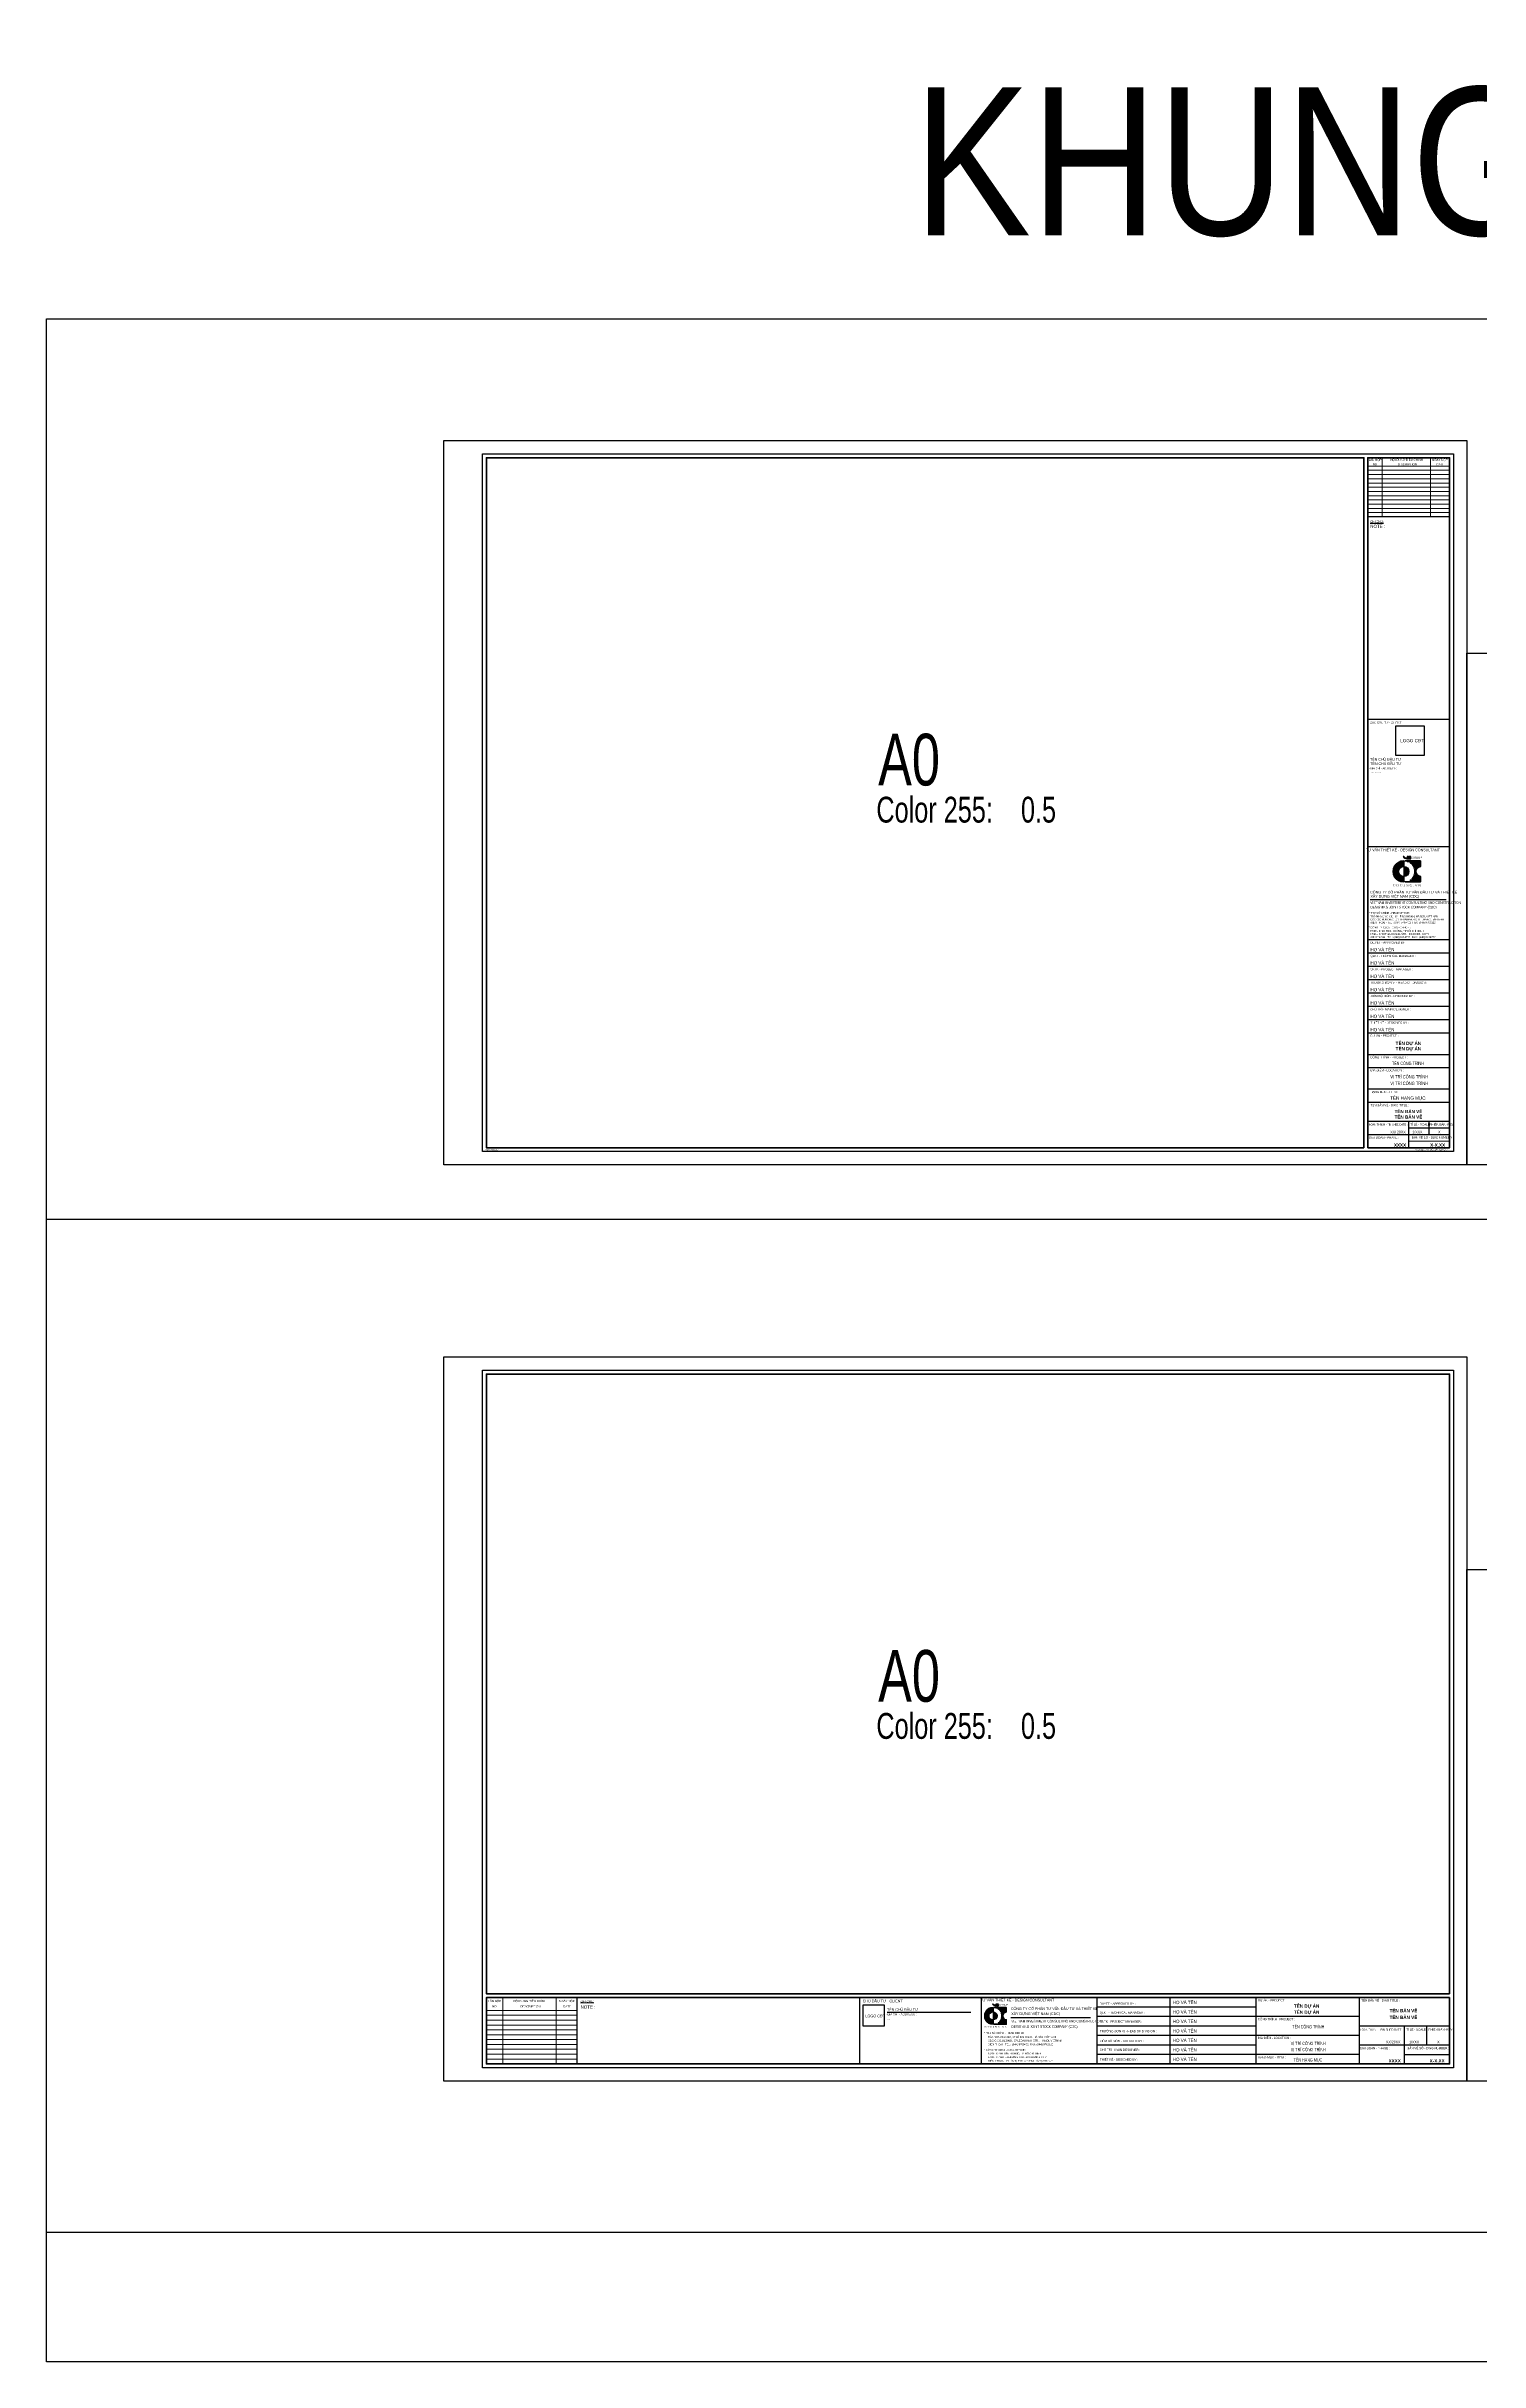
# Model space of a CAD drawing. Header units: millimetres. Extents: x 44 to 16922, y -171 to 5129.
# Drawn here: x 44 to 1709, y 1441 to 4129 of the extents above; entities that cross this region are included whole.
import ezdxf
from ezdxf.enums import TextEntityAlignment as Align

# ---------------------------------------------------------------- set-up
doc = ezdxf.new("R2010")
doc.units = ezdxf.units.MM
doc.layers.add('CDC -TEXT KHUNG', color=7, linetype='Continuous', lineweight=15)
doc.layers.add('CDC-KHUNGTEN', color=7, linetype='Continuous')
doc.styles.add('Arial', font='arial.ttf', dxfattribs={"width": 0.9, "height": 525})
doc.styles.add('Arial_4', font='arial.ttf', dxfattribs={"width": 0.75, "height": 3})
doc.styles.add('Arial_B_3', font='arialbd.ttf', dxfattribs={"width": 0.75, "height": 3})
doc.styles.add('KT CDC', font='arial.ttf', dxfattribs={"width": 0.85, "height": 200})

# ---------------------------------------------------------------- blocks, each defined once
blk = doc.blocks.new('LOGOmoi')
at = {"layer": 'CDC-KHUNGTEN', "true_color": 0x00fa3e}
h = blk.add_hatch(color=100, dxfattribs=at)
edge = h.paths.add_edge_path()
edge.add_arc((0.02, 0), 1.87, 90, 270)
edge.add_line((0.02, -1.88), (0.02, -3.84))
edge.add_line((0.02, -3.84), (-0.17, -3.84))
edge.add_line((-0.17, -3.84), (-0.36, -3.83))
edge.add_line((-0.36, -3.83), (-0.55, -3.8))
edge.add_line((-0.55, -3.8), (-0.73, -3.77))
edge.add_line((-0.73, -3.77), (-0.92, -3.73))
edge.add_line((-0.92, -3.73), (-1.1, -3.68))
edge.add_line((-1.1, -3.68), (-1.28, -3.62))
edge.add_line((-1.28, -3.62), (-1.45, -3.55))
edge.add_line((-1.45, -3.55), (-1.63, -3.48))
edge.add_line((-1.63, -3.48), (-1.79, -3.39))
edge.add_line((-1.79, -3.39), (-1.96, -3.3))
edge.add_line((-1.96, -3.3), (-2.12, -3.2))
edge.add_line((-2.12, -3.2), (-2.27, -3.09))
edge.add_line((-2.27, -3.09), (-2.42, -2.97))
edge.add_line((-2.42, -2.97), (-2.56, -2.85))
edge.add_line((-2.56, -2.85), (-2.7, -2.72))
edge.add_line((-2.7, -2.72), (-2.83, -2.58))
edge.add_line((-2.83, -2.58), (-2.95, -2.44))
edge.add_line((-2.95, -2.44), (-3.07, -2.29))
edge.add_line((-3.07, -2.29), (-3.18, -2.14))
edge.add_line((-3.18, -2.14), (-3.28, -1.98))
edge.add_line((-3.28, -1.98), (-3.37, -1.81))
edge.add_line((-3.37, -1.81), (-3.46, -1.64))
edge.add_line((-3.46, -1.64), (-3.53, -1.47))
edge.add_line((-3.53, -1.47), (-3.6, -1.3))
edge.add_line((-3.6, -1.3), (-3.66, -1.12))
edge.add_line((-3.66, -1.12), (-3.71, -0.93))
edge.add_line((-3.71, -0.93), (-3.75, -0.75))
edge.add_line((-3.75, -0.75), (-3.79, -0.56))
edge.add_line((-3.79, -0.56), (-3.81, -0.38))
edge.add_line((-3.81, -0.38), (-3.82, -0.19))
edge.add_line((-3.82, -0.19), (-3.83, 0))
edge.add_line((-3.83, 0), (-3.82, 0.19))
edge.add_line((-3.82, 0.19), (-3.81, 0.38))
edge.add_line((-3.81, 0.38), (-3.79, 0.56))
edge.add_line((-3.79, 0.56), (-3.75, 0.75))
edge.add_line((-3.75, 0.75), (-3.71, 0.93))
edge.add_line((-3.71, 0.93), (-3.66, 1.12))
edge.add_line((-3.66, 1.12), (-3.6, 1.3))
edge.add_line((-3.6, 1.3), (-3.53, 1.47))
edge.add_line((-3.53, 1.47), (-3.46, 1.64))
edge.add_line((-3.46, 1.64), (-3.37, 1.81))
edge.add_line((-3.37, 1.81), (-3.28, 1.98))
edge.add_line((-3.28, 1.98), (-3.18, 2.14))
edge.add_line((-3.18, 2.14), (-3.07, 2.29))
edge.add_line((-3.07, 2.29), (-2.95, 2.44))
edge.add_line((-2.95, 2.44), (-2.83, 2.58))
edge.add_line((-2.83, 2.58), (-2.7, 2.72))
edge.add_line((-2.7, 2.72), (-2.56, 2.85))
edge.add_line((-2.56, 2.85), (-2.42, 2.97))
edge.add_line((-2.42, 2.97), (-2.27, 3.09))
edge.add_line((-2.27, 3.09), (-2.12, 3.2))
edge.add_line((-2.12, 3.2), (-1.96, 3.3))
edge.add_line((-1.96, 3.3), (-1.79, 3.39))
edge.add_line((-1.79, 3.39), (-1.63, 3.48))
edge.add_line((-1.63, 3.48), (-1.45, 3.55))
edge.add_line((-1.45, 3.55), (-1.28, 3.62))
edge.add_line((-1.28, 3.62), (-1.1, 3.68))
edge.add_line((-1.1, 3.68), (-0.92, 3.73))
edge.add_line((-0.92, 3.73), (-0.73, 3.77))
edge.add_line((-0.73, 3.77), (-0.55, 3.8))
edge.add_line((-0.55, 3.8), (-0.36, 3.83))
edge.add_line((-0.36, 3.83), (-0.17, 3.84))
edge.add_line((-0.17, 3.84), (0.02, 3.84))
edge.add_line((0.02, 3.84), (0.02, 1.87))
at = {"layer": 'CDC-KHUNGTEN'}
h = blk.add_hatch(color=1, dxfattribs=at)
h.paths.add_polyline_path([(1.46, 5.45), (1.26, 5.45), (1.26, 4.88), (1.21, 4.88, -0.237912), (0.06, 5.45), (-0.2, 5.45, 0.272847), (1.14, 4.66), (1.46, 4.66)])
h.paths.add_polyline_path([(2.59, 5.45), (1.8, 5.45, 0.414214), (1.54, 5.2), (1.54, 4.92, 0.414214), (1.8, 4.66), (2.59, 4.66), (2.59, 4.87), (1.8, 4.87, -0.414214), (1.74, 4.92), (1.74, 5.2, -0.414214), (1.8, 5.25), (2.59, 5.25)])
at = {"layer": 'CDC-KHUNGTEN', "true_color": 0xc20000}
blk.add_hatch(color=12, dxfattribs=at).paths.add_polyline_path([(0.02, 1.87), (0.02, -1.81), (0.02, -1.88, 0.414214), (1.89, 0, 0.414214)])
at = {"layer": 'CDC-KHUNGTEN', "color": 102}
for p, q in [((0.02, 3.84), (0.02, -3.85)), ((0.42, 3.85), (6.1, 3.85)), ((1.28, 3.7), (5.24, 3.7)), ((2.3, 3.24), (6.1, 3.24)), ((2.51, 3.09), (4.01, 3.09)), ((3.03, 2.63), (6.1, 2.63)), ((3.16, 2.49), (3.36, 2.49)), ((3.4, 2.17), (6.1, 2.17)), ((3.49, 2.03), (6.1, 2.03)), ((3.64, 2.78), (6.1, 2.78)), ((3.74, 1.57), (5.37, 1.57)), ((3.8, 1.42), (5.15, 1.42)), ((3.95, 0.96), (4.75, 0.96)), ((3.98, 0.81), (4.66, 0.81)), ((4.05, 0.35), (4.51, 0.35)), ((4.06, 0.2), (4.49, 0.2)), ((4.47, 3.39), (6.1, 3.39)), ((6.1, 3.85), (6.1, 1.81)), ((0.01, -3.84), (0.02, -3.84)), ((0.42, -3.84), (6.1, -3.84)), ((1.28, -3.7), (5.24, -3.7)), ((2.3, -3.24), (6.1, -3.24)), ((2.51, -3.09), (4.01, -3.09)), ((3.03, -2.63), (6.1, -2.63)), ((3.16, -2.49), (3.36, -2.49)), ((3.4, -2.17), (6.1, -2.17)), ((3.49, -2.03), (6.1, -2.03)), ((3.64, -2.78), (6.1, -2.78)), ((3.74, -1.57), (5.37, -1.57)), ((3.8, -1.42), (5.15, -1.42)), ((3.95, -0.96), (4.75, -0.96)), ((3.98, -0.81), (4.66, -0.81)), ((4.05, -0.35), (4.51, -0.35)), ((4.06, -0.2), (4.49, -0.2)), ((4.47, -3.39), (6.1, -3.39)), ((6.1, -1.79), (6.1, -3.84))]:
    blk.add_line(p, q, dxfattribs=at)
at = {"layer": 'CDC-KHUNGTEN', "color": 1}
for points in [[(1.46, 5.45), (1.26, 5.45), (1.26, 4.88), (1.21, 4.88, -0.237912), (0.06, 5.45), (-0.2, 5.45, 0.272847), (1.14, 4.66), (1.46, 4.66)], [(2.59, 5.45), (1.8, 5.45, 0.414214), (1.54, 5.2), (1.54, 4.92, 0.414214), (1.8, 4.66), (2.59, 4.66), (2.59, 4.87), (1.8, 4.87, -0.414214), (1.74, 4.92), (1.74, 5.2, -0.414214), (1.8, 5.25), (2.59, 5.25)]]:
    blk.add_lwpolyline(points, format="xyb", close=True, dxfattribs=at)
at = {"layer": 'CDC-KHUNGTEN', "color": 7, "lineweight": 40}
blk.add_lwpolyline([(0.42, 3.85), (6.1, 3.85), (6.1, 1.81, 0.905134), (6.1, -1.79), (6.1, -3.84), (0.42, -3.84)], format="xyb", dxfattribs=at)
at = {"layer": 'CDC-KHUNGTEN', "color": 102}
blk.add_circle((0.02, 0), 1.87, dxfattribs=at)
at = {"layer": 'CDC-KHUNGTEN', "color": 7, "lineweight": 40}
blk.add_arc((0, 0), 3.85, 89.74488, 270.25512, dxfattribs=at)
at = {"layer": 'CDC-KHUNGTEN', "color": 112}
blk.add_ellipse((0.22, 0), major_axis=(-2.72, 2.72), ratio=1, start_param=-1.064136, end_param=-0.838054, dxfattribs=at)
at = {"layer": 'CDC-KHUNGTEN', "color": 102}
for centre, major_axis, start_param, end_param in [((0.22, 0), (-2.72, 2.72), -1.423028, -1.355019), ((0.22, 0), (2.72, 2.72), 6.199614, 6.251308), ((6.3, 0), (-2.72, 2.72), 0.083571, 0.124553), ((0.22, 0), (-2.72, 2.72), 4.527318, 4.587836), ((0.22, 0), (-2.72, 2.72), 4.346177, 4.481253), ((6.3, 0), (-2.72, 2.72), -0.147768, -0.022458), ((0.22, 0), (-2.72, 2.72), 4.178765, 4.304301), ((0.22, 0), (2.72, 2.72), 5.589142, 5.7099), ((0.22, 0), (2.72, 2.72), 5.445131, 5.550443), ((6.3, 0), (2.72, 2.72), 1.064136, 1.278853), ((6.27, 0.01), (1.28, 1.28), 0.884906, 3.827483), ((0.22, 0.01), (2.72, 2.72), 3.979647, 4.205729), ((0.22, 0), (-2.72, 2.72), 2.925816, 2.993825), ((0.22, 0), (-2.72, 2.72), 3.17347, 3.225164), ((0.22, 0), (2.72, 2.72), 4.836942, 4.89746), ((6.3, 0), (-2.72, 2.72), 1.446243, 1.487225), ((0.22, 0), (2.72, 2.72), 4.943525, 5.078601), ((6.3, 0), (-2.72, 2.72), 1.538919, 1.718564), ((0.22, 0), (-2.72, 2.72), 3.549681, 3.675216), ((0.22, 0), (-2.72, 2.72), 3.714878, 3.835636), ((6.3, 0), (2.72, 2.72), 3.433536, 3.648253)]:
    blk.add_ellipse(centre, major_axis=major_axis, ratio=1, start_param=start_param, end_param=end_param, dxfattribs=at)
at = {"layer": 'CDC-KHUNGTEN', "color": 1, "style": 'KT CDC', "width": 0.85}
blk.add_text('GROUP', height=0.792, dxfattribs=at).set_placement((2.85, 4.67))
at = {"layer": 'CDC-KHUNGTEN', "color": 102, "style": 'KT CDC', "width": 1.15}
blk.add_text('C D C J S C . V N', height=0.8, dxfattribs=at).set_placement((-3.92, -5.47))
blk = doc.blocks.new('cdtna1')
at = {"layer": 'CDC-KHUNGTEN'}
blk.add_line((22.5, -11.9), (91.5, -11.9), dxfattribs=at)
blk.add_lwpolyline([(20.3, -6), (20.3, -23.5), (2.8, -23.5), (2.8, -6)], close=True, dxfattribs=at)
for s, height, style, width, p in [('LOGO CĐT', 2.2, 'Arial', 0.8, (4.7, -16.3)), ('* ĐỊA CHỈ - ADDRESS :', 1.8, 'KT CDC', 0.85, (21.2, -14.7)), ('TÊN CHỦ ĐẦU TƯ', 2.5, 'KT CDC', 0.7, (22.5, -10.9)), ('.....', 1.8, 'KT CDC', 0.78, (22.5, -18))]:
    blk.add_text(s, height=height, dxfattribs=dict(at, style=style, width=width)).set_placement(p)
blk = doc.blocks.new('KHUNG NGANG A1')
at = {"layer": 'CDC-KHUNGTEN', "lineweight": 9}
for p, q in [((-783.5, 59), (-783.5, 3)), ((-739.4, 59), (-739.4, 3)), ((-721.9, 51.3), (-797, 51.3)), ((-721.9, 47.3), (-797, 47.3)), ((-721.9, 43.3), (-797, 43.3)), ((-721.9, 39.3), (-797, 39.3)), ((-721.9, 35.3), (-797, 35.3)), ((-721.9, 31.3), (-797, 31.3)), ((-721.9, 27.3), (-797, 27.3)), ((-721.9, 23.3), (-797, 23.3)), ((-721.9, 19.3), (-797, 19.3)), ((-721.9, 15.3), (-797, 15.3)), ((-721.9, 11.3), (-797, 11.3)), ((-721.9, 7.3), (-797, 7.3))]:
    blk.add_line(p, q, dxfattribs=at)
at = {"layer": 'CDC-KHUNGTEN', "lineweight": 25}
for p, q in [((-721.9, 3), (-721.9, 59)), ((-488, 59), (-488, 3)), ((-388, 59), (-388, 3)), ((-293, 59), (-293, 3)), ((-163, 59), (-163, 3)), ((-78, 59), (-78, 3)), ((-163, 51), (-293, 51)), ((-163, 43), (-293, 43)), ((-163, 35), (-293, 35)), ((-163, 27), (-293, 27)), ((-78, 43), (-163, 43)), ((-78, 27), (-163, 27)), ((-3, 35), (-78, 35)), ((-40, 3), (-40, 35)), ((-21.6, 19), (-21.6, 35)), ((-163, 19), (-293, 19)), ((-163, 11), (-293, 11)), ((-78, 11), (-163, 11)), ((-3, 19), (-78, 19)), ((-40, 11), (-3, 11))]:
    blk.add_line(p, q, dxfattribs=at)
at = {"layer": 'CDC-KHUNGTEN'}
for p, q in [((-388, 59), (-388, 3)), ((-233, 59), (-233, 3)), ((-363.6, 42), (-298.2, 42))]:
    blk.add_line(p, q, dxfattribs=at)
at = {"layer": 'CDC-KHUNGTEN', "color": 8}
blk.add_lwpolyline([(-79, 0), (0, 0), (0, 572), (-800, 572), (-800, 0), (-79, 0)], dxfattribs=at)
at = {"layer": 'CDC-KHUNGTEN', "color": 255, "lineweight": 60}
blk.add_lwpolyline([(-3, 62), (-3, 569), (-797, 569), (-797, 62), (-3, 62)], dxfattribs=at)
at = {"layer": 'CDC-KHUNGTEN', "lineweight": 60}
blk.add_lwpolyline([(-3, 59), (-797, 59), (-797, 3), (-3, 3)], close=True, dxfattribs=at)
at = {"layer": 'Defpoints', "color": 1, "ltscale": 0.2}
blk.add_lwpolyline([(-830, -11), (-830, 583), (11, 583), (11, -11), (-830, -11)], close=True, dxfattribs=at)
at = {"xscale": 1.78538924179024, "yscale": 1.78538924179024, "zscale": 1.78538924179024}
blk.add_blockref('LOGOmoi', (-378.3, 43.2), dxfattribs=at)
at = {"layer": 'CDC-KHUNGTEN'}
blk.add_blockref('cdtna1', (-488, 59), dxfattribs=at)
at = {"layer": 'CDC -TEXT KHUNG', "style": 'Arial_B_3'}
for width, p in [(0.8, (-40.9, 47)), (0.75, (-40.9, 40))]:
    blk.add_text('TÊN BẢN VẼ', height=3.5, dxfattribs=dict(at, width=width)).set_placement(p, align=Align.CENTER)
at = {"layer": 'CDC -TEXT KHUNG', "style": 'Arial_B_3', "width": 0.8}
for s, p in [('XXXX', (-43.1, 4.1)), ('X-X.XX', (-7, 4.1))]:
    blk.add_text(s, height=3.5, dxfattribs=at).set_placement(p, align=Align.RIGHT)
at = {"layer": 'CDC-KHUNGTEN'}
for s, height, style, width, p in [('NO', 2.2, 'KT CDC', 0.85, (-792.3, 52)), ('DESCRIPTION', 2.2, 'KT CDC', 0.85, (-770.4, 52)), ('DATE', 2.2, 'KT CDC', 0.85, (-733.9, 52)), ('CHỦ ĐẦU TƯ - CLIENT', 2.2, 'Arial', 0.8, (-485.5, 55)), ('DUYỆT - APPROVED BY :', 2.5, 'Arial', 0.8, (-290.7, 53.8)), ('DỰ ÁN - PROJECT :  ', 2, 'Arial', 0.8, (-160.5, 55.5)), ('TÊN BẢN VẼ - DWG TITLE :', 2, 'Arial', 0.8, (-75.5, 55.7)), ('NOTE :', 3, 'Arial_4', 0.85, (-719.5, 50.1)), ('* TRỤ SỞ CHÍNH - HEAD OFFICE :', 1.8, 'KT CDC', 0.85, (-385.6, 28.3)), ('TÒA NHÀ CDC-CIC, 37 LÊ ĐẠI HÀNH, HÀ NỘI, VIỆT NAM', 1.8, 'KT CDC', 0.85, (-382.4, 25)), ('CÔNG TY CỔ PHẦN TƯ VẤN ÐẦU TƯ VÀ THIẾT KẾ', 2.5, 'KT CDC', 0.65, (-363.6, 48.1)), ('XÂY DỰNG VIỆT NAM (CDC)', 2.5, 'KT CDC', 0.65, (-363.4, 43.9)), ('VIETNAM INVESTMENT CONSULTING AND CONSTRUCTION ', 2.5, 'KT CDC', 0.65, (-363.3, 37.8)), ('DESIGNING JOINT STOCK COMPANY (CDC)', 2.5, 'KT CDC', 0.65, (-363.2, 33.3)), ('QLKT - TECHNICAL MANAGER :', 2.5, 'Arial', 0.8, (-290.6, 45.8)), ('CNTK - PROJECT MANAGER :', 2.5, 'Arial', 0.8, (-290.6, 37.8)), ('TRƯỞNG ĐƠN VỊ - HEAD OF DIVISION :', 2.5, 'Arial', 0.8, (-290.6, 29.8)), ('CÔNG TRÌNH - PROJECT :  ', 2, 'Arial', 0.8, (-160.6, 39.5)), ('TỈ LỆ - SCALE :', 2, 'Arial', 0.8, (-38.7, 31.6)), ('PHIÊN BẢN -REV', 2, 'Arial', 0.7, (-20.5, 31.6)), ('- ISO 06/2019 -', 1.257, 'KT CDC', 1.15, (-797, 1)), ('* CÔNG TY CDCs - CDCs OFFICE :', 1.8, 'KT CDC', 0.85, (-385.6, 14.5)), ('ĐIỆN THOẠI - TEL: (848) 8414777; FAX : (848) 8414777', 1.8, 'KT CDC', 0.85, (-382.6, 5.5)), ('67/46L ĐINH TIÊN HOÀNG, TP HỒ CHÍ MINH', 1.8, 'KT CDC', 0.85, (-382.6, 11.5)), ('67/46L DINHTIENHOANG STR, HOCHIMINH CITY', 1.8, 'KT CDC', 0.85, (-382.6, 8.5)), ('ĐIỆN THOẠI - TEL : (844) 9760402; FAX: (844) 9763122', 1.8, 'KT CDC', 0.85, (-382.4, 19)), ('CDC-CIC BUILDING , 37 LEDAIHANH STR. , HANOI, VIETNAM', 1.8, 'KT CDC', 0.85, (-382.4, 22)), ('CHỦ TRÌ - MAIN DESIGNER :', 2.5, 'Arial', 0.8, (-290.6, 13.8)), ('KIỂM BỘ MÔN - CHECKED BY :', 2.5, 'Arial', 0.8, (-290.7, 21.7)), ('THIẾT KẾ - DESIGNED BY :', 2.5, 'Arial', 0.8, (-290.5, 5.8)), ('ĐỊA ĐIỂM - LOCATION :', 2, 'Arial', 0.8, (-160.6, 23.5)), ('HẠNG MỤC - ITEM : ', 2, 'Arial', 0.8, (-160.7, 7.5)), ('GIAI ĐOẠN - PHASE :', 2, 'Arial', 0.8, (-76.8, 15.5)), ('BẢN VẼ SỐ - DWG NUMBER :', 2, 'Arial', 0.8, (-37.7, 15.6)), ('- CDCJSC . VN GIỮ BẢN QUYỂN -', 1.257, 'KT CDC', 1.15, (-34.9, 1))]:
    blk.add_text(s, height=height, dxfattribs=dict(at, style=style, width=width)).set_placement(p)
for s, style, width, p in [('TÊN DỰ ÁN', 'Arial_B_3', 0.8, (-120.5, 50.3)), ('TÊN CÔNG TRÌNH', 'Arial', 0.65, (-119.2, 32)), ('TÊN DỰ ÁN', 'Arial_B_3', 0.8, (-120.5, 45.3)), ('VỊ TRÍ CÔNG TRÌNH', 'Arial', 0.65, (-119.5, 18.4)), ('VỊ TRÍ CÔNG TRÌNH', 'Arial', 0.65, (-119.5, 13.5)), ('TÊN HẠNG MỤC', 'Arial', 0.65, (-119.4, 5))]:
    blk.add_text(s, height=3, dxfattribs=dict(at, style=style, width=width)).set_placement(p, align=Align.CENTER)
at = {"layer": 'CDC-KHUNGTEN', "style": 'Arial', "width": 0.814645}
blk.add_text('HOÀN THÀNH - FINISHED DATE :', height=2, dxfattribs=at).set_placement((-76.9, 31.5), (-41.2, 31.5), align=Align.FIT)
at = {"layer": 'CDC-KHUNGTEN', "style": 'Arial', "width": 0.9}
for s, p in [('XX/20XX', (-43.4, 20.5)), ('1/XXX', (-28, 20.5))]:
    blk.add_text(s, height=2.5, dxfattribs=at).set_placement(p, align=Align.RIGHT)
at = {"layer": 'CDC-KHUNGTEN', "style": 'KT CDC'}
blk.add_text('X', height=3.2, dxfattribs=at).set_placement((-11.2, 20.5), align=Align.RIGHT)
at = {"layer": 'CDC-KHUNGTEN', "line_spacing_factor": 0.941778, "style": 'KT CDC'}
for s, insert, char_height, width, attachment_point in [('LẦN NỘP', (-790.2, 58.2), 2.2, 14.642, 2), ('NỘI DUNG ĐIỀU CHỈNH', (-761.4, 58.2), 2.2, 36.997, 2), ('NGÀY NỘP', (-730.8, 58.2), 2.2, 17.556, 2), ('HỌ VÀ TÊN', (-230.5, 56.3), 2.5, 46.239, 1), ('HỌ VÀ TÊN', (-230.5, 48.3), 2.5, 46.239, 1), ('HỌ VÀ TÊN', (-230.5, 40.3), 2.5, 46.239, 1), ('HỌ VÀ TÊN', (-230.5, 32.3), 2.5, 46.239, 1), ('HỌ VÀ TÊN', (-230.5, 24.3), 2.5, 46.239, 1), ('HỌ VÀ TÊN', (-230.5, 16.3), 2.5, 46.239, 1), ('HỌ VÀ TÊN', (-230.5, 8.3), 2.5, 46.239, 1)]:
    blk.add_mtext(s, dxfattribs=dict(at, insert=insert, char_height=char_height, width=width, attachment_point=attachment_point))
at = {"layer": 'CDC-KHUNGTEN', "insert": (-719.5, 57), "char_height": 2.2, "width": 18.82, "attachment_point": 1, "style": 'Arial'}
blk.add_mtext('{\\LGHI CHÚ:}', dxfattribs=at)
blk = doc.blocks.new('asd')
at = {"layer": 'CDC -TEXT KHUNG'}
blk.add_line((2852742, 1193196.3), (2852789.3, 1193196.3), dxfattribs=at)
at = {"layer": 'CDC-KHUNGTEN', "lineweight": 25}
for p, q in [((2852789.3, 1193538.1), (2852694.3, 1193538.1)), ((2852789.3, 1193430.2), (2852694.3, 1193430.2)), ((2852789.3, 1193414.7), (2852694.3, 1193414.7)), ((2852789.3, 1193399.2), (2852694.3, 1193399.2)), ((2852789.3, 1193383.7), (2852694.3, 1193383.7)), ((2852789.3, 1193368.2), (2852694.3, 1193368.2)), ((2852789.3, 1193352.7), (2852694.3, 1193352.7)), ((2852789.3, 1193337.2), (2852694.3, 1193337.2)), ((2852789.3, 1193321.7), (2852694.3, 1193321.7)), ((2852789.3, 1193296.7), (2852694.3, 1193296.7)), ((2852789.3, 1193281.7), (2852694.3, 1193281.7)), ((2852789.3, 1193256.7), (2852694.3, 1193256.7)), ((2852789.3, 1193241.2), (2852694.3, 1193241.2)), ((2852789.3, 1193219.2), (2852694.3, 1193219.2)), ((2852742, 1193188.8), (2852742, 1193219.2)), ((2852789.3, 1193211.3), (2852742, 1193211.3)), ((2852765.7, 1193203.8), (2852765.7, 1193219.2)), ((2852789.3, 1193203.8), (2852694.3, 1193203.8))]:
    blk.add_line(p, q, dxfattribs=at)
at = {"layer": 'CDC-KHUNGTEN'}
blk.add_line((2852697.1, 1193476.8), (2852785.4, 1193476.8), dxfattribs=at)
at = {"layer": 'CDC-KHUNGTEN', "xscale": 3.170676166777346, "yscale": 3.170676166777346, "zscale": 3.170676166777346}
blk.add_blockref('LOGOmoi', (2852736.1, 1193509.5), dxfattribs=at)
at = {"layer": 'CDC -TEXT KHUNG', "style": 'Arial_B_3', "width": 0.8}
for s, p in [('TÊN DỰ ÁN', (2852741.6, 1193308.1)), ('TÊN DỰ ÁN', (2852741.6, 1193301.8)), ('TÊN BẢN VẼ', (2852741.6, 1193228.9)), ('TÊN BẢN VẼ', (2852741.6, 1193222.5))]:
    blk.add_text(s, height=3.8, dxfattribs=at).set_placement(p, align=Align.CENTER)
at = {"layer": 'CDC -TEXT KHUNG', "style": 'KT CDC', "width": 1.15}
for s, p in [('- ISO 06/2019 -', (2851669.2, 1193185.8)), ('- CDCJSC . VN GIỮ BẢN QUYỂN -', (2852749.2, 1193185.8))]:
    blk.add_text(s, height=1.5, dxfattribs=at).set_placement(p)
at = {"layer": 'CDC -TEXT KHUNG', "style": 'Arial_B_3', "width": 0.8}
for s, p in [('XXXX', (2852738.9, 1193189.9)), ('X-X.XX', (2852784.2, 1193189.9))]:
    blk.add_text(s, height=3.8, dxfattribs=at).set_placement(p, align=Align.RIGHT)
at = {"layer": 'CDC-KHUNGTEN'}
for s, height, style, width, p in [('CÔNG TY CỔ PHẦN TƯ VẤN ÐẦU TƯ VÀ THIẾT KẾ', 3, 'KT CDC', 0.84, (2852697.2, 1193484)), ('XÂY DỰNG VIỆT NAM (CDC)', 3, 'KT CDC', 0.84, (2852697.5, 1193479.1)), ('* TRỤ SỞ CHÍNH - HEAD OFFICE :', 2.2, 'KT CDC', 0.85, (2852695.5, 1193460.3)), ('VIETNAM INVESTMENT CONSULTING AND CONSTRUCTION ', 3, 'KT CDC', 0.7, (2852697.3, 1193471.9)), ('TÒA NHÀ CDC-CIC, 37 LÊ ĐẠI HÀNH, HÀ NỘI, VIỆT NAM', 2.2, 'KT CDC', 0.85, (2852697.3, 1193456.2)), ('CDC-CIC BUILDING , 37 LEDAIHANH STR. , HANOI, VIETNAM', 2.2, 'KT CDC', 0.85, (2852697.3, 1193452.6)), ('DESIGNING JOINT STOCK COMPANY (CDC)', 3, 'KT CDC', 0.7, (2852697.5, 1193466.6)), ('* CÔNG TY CDCs - CDCs OFFICE :', 2.2, 'KT CDC', 0.85, (2852695.5, 1193443.4)), ('ĐIỆN THOẠI - TEL : (844) 9760402; FAX: (844) 9763122', 2.2, 'KT CDC', 0.85, (2852697.4, 1193449.1)), ('67/46L ĐINH TIÊN HOÀNG, TP HỒ CHÍ MINH', 2.2, 'KT CDC', 0.85, (2852697.2, 1193439.3)), ('67/46L DINHTIENHOANG STR, HOCHIMINH CITY', 2.2, 'KT CDC', 0.85, (2852697.2, 1193435.7)), ('ĐIỆN THOẠI - TEL: (848) 8414777; FAX : (848) 8414777', 2.2, 'KT CDC', 0.85, (2852697.4, 1193432.2)), ('DUYỆT - APPROVED BY :', 2.5, 'Arial', 0.8, (2852697.4, 1193425.7)), ('QLKT - TECHNICAL MANAGER :', 2.5, 'Arial', 0.8, (2852697.4, 1193410.2)), ('TRƯỞNG ĐƠN VỊ - HEAD OF DIVISION :', 2.5, 'Arial', 0.8, (2852697.4, 1193379.2)), ('CNTK - PROJECT MANAGER :', 2.5, 'Arial', 0.8, (2852697.4, 1193394.7)), ('KIỂM BỘ MÔN - CHECKED BY :', 2.5, 'Arial', 0.8, (2852697.3, 1193363.7)), ('CHỦ TRÌ - MAIN DESIGNER :', 2.5, 'Arial', 0.8, (2852697.3, 1193348.2)), ('THIẾT KẾ - DESIGNED BY :', 2.5, 'Arial', 0.8, (2852697.5, 1193332.7)), ('DỰ ÁN - PROJECT :  ', 2.5, 'Arial', 0.8, (2852697.5, 1193317.6)), ('CÔNG TRÌNH - PROJECT :  ', 2.5, 'Arial', 0.8, (2852697.3, 1193292.5)), ('ĐỊA ĐIỂM - LOCATION :', 2.5, 'Arial', 0.8, (2852697.5, 1193277.4)), ('HẠNG MỤC - ITEM : ', 2.5, 'Arial', 0.8, (2852697.3, 1193252.2)), ('TÊN BẢN VẼ - DWG TITLE :', 2.5, 'Arial', 0.8, (2852697.5, 1193236.9)), ('TỈ LỆ - SCALE :', 2.5, 'Arial', 0.8, (2852743.6, 1193214.5)), ('PHIÊN BẢN -REV', 2.5, 'Arial', 0.8, (2852766.1, 1193214.5)), ('GIAI ĐOẠN - PHASE :', 2.5, 'Arial', 0.8, (2852695.8, 1193199.2)), ('BẢN VẼ SỐ - DWG NUMBER :', 2.5, 'Arial', 0.8, (2852745.6, 1193199.3))]:
    blk.add_text(s, height=height, dxfattribs=dict(at, style=style, width=width)).set_placement(p)
at = {"layer": 'CDC-KHUNGTEN', "style": 'KT CDC'}
for s, width, p in [('VỊ TRÍ CÔNG TRÌNH', 0.7, (2852742.5, 1193261.6)), ('VỊ TRÍ CÔNG TRÌNH', 0.7, (2852742.5, 1193269.2)), ('TÊN CÔNG TRÌNH', 0.65, (2852741, 1193284.8)), ('TÊN HẠNG MỤC', 0.8, (2852741, 1193244.5))]:
    blk.add_text(s, height=3.8, dxfattribs=dict(at, width=width)).set_placement(p, align=Align.CENTER)
at = {"layer": 'CDC-KHUNGTEN', "style": 'Arial', "width": 0.821979}
blk.add_text('HOÀN THÀNH - FINISHED DATE :', height=2.5, dxfattribs=at).set_placement((2852695.6, 1193214.4), (2852740.6, 1193214.4), align=Align.FIT)
at = {"layer": 'CDC-KHUNGTEN', "style": 'Arial', "width": 0.9}
for s, p in [('XX/ 20XX', (2852738.4, 1193205.5)), ('1/XXX', (2852757.8, 1193205.5)), ('X', (2852778.9, 1193205.5))]:
    blk.add_text(s, height=3, dxfattribs=at).set_placement(p, align=Align.RIGHT)
at = {"layer": 'CDC-KHUNGTEN', "char_height": 3.8, "width": 58.319, "attachment_point": 1, "line_spacing_factor": 0.941778, "style": 'KT CDC'}
for insert in [(2852697.5, 1193420.7), (2852697.5, 1193405.2), (2852697.5, 1193389.7), (2852697.5, 1193374.2), (2852697.5, 1193358.7), (2852697.5, 1193343.2), (2852697.5, 1193327.7)]:
    blk.add_mtext('HỌ VÀ TÊN', dxfattribs=dict(at, insert=insert))

msp = doc.modelspace()

# ---------------------------------------------------------------- linework, layer by layer
msp.add_lwpolyline([(44.4, 3812.9), (3968.2, 3812.9), (3968.2, 1440.9), (44.4, 1440.9)], close=True)
at = {"layer": 'CDC-KHUNGTEN', "lineweight": 9}
for p, q in [((1674, 3641.9), (1579, 3641.9)), ((1674, 3637), (1579, 3637)), ((1674, 3632.1), (1579, 3632.1)), ((1595.9, 3651.5), (1595.9, 3582.9)), ((1651.7, 3651.5), (1651.7, 3582.9)), ((1674, 3627.1), (1579, 3627.1)), ((1674, 3622.2), (1579, 3622.2)), ((1674, 3617.3), (1579, 3617.3)), ((1674, 3612.4), (1579, 3612.4)), ((1674, 3607.5), (1579, 3607.5)), ((1674, 3602.6), (1579, 3602.6)), ((1674, 3597.7), (1579, 3597.7)), ((1674, 3592.8), (1579, 3592.8)), ((1674, 3587.9), (1579, 3587.9)), ((574.5, 1863.6), (574.5, 1786.6)), ((636.5, 1863.6), (636.5, 1786.6)), ((661, 1848.8), (555.5, 1848.8)), ((661, 1843.1), (555.5, 1843.1)), ((661, 1837.5), (555.5, 1837.5)), ((661, 1831.8), (555.5, 1831.8)), ((661, 1826.2), (555.5, 1826.2)), ((661, 1820.5), (555.5, 1820.5)), ((661, 1814.9), (555.5, 1814.9)), ((661, 1809.2), (555.5, 1809.2)), ((661, 1803.6), (555.5, 1803.6)), ((661, 1797.9), (555.5, 1797.9)), ((661, 1792.3), (555.5, 1792.3))]:
    msp.add_line(p, q, dxfattribs=at)
at = {"layer": 'CDC-KHUNGTEN', "lineweight": 25}
for p, q in [((1674, 3582.9), (1579, 3582.9)), ((1674.2, 3347.8), (1579, 3347.8)), ((661, 1786.6), (661, 1863.6)), ((988.9, 1863.6), (988.9, 1786.6)), ((1130.1, 1863.6), (1130.1, 1786.6)), ((1264.3, 1863.6), (1264.3, 1786.6)), ((1449, 1863.6), (1449, 1786.6)), ((1569, 1863.6), (1569, 1786.6)), ((1020.7, 1846.9), (1118.1, 1846.9)), ((1449, 1852.6), (1264.3, 1852.6)), ((1449, 1841.6), (1264.3, 1841.6)), ((1449, 1830.6), (1264.3, 1830.6)), ((1569, 1841.6), (1449, 1841.6)), ((1674, 1830.6), (1569, 1830.6)), ((1621.5, 1786.6), (1621.5, 1830.6)), ((1647.7, 1808.6), (1647.7, 1830.6)), ((1449, 1819.6), (1264.3, 1819.6)), ((1449, 1808.6), (1264.3, 1808.6)), ((1569, 1819.6), (1449, 1819.6)), ((1674, 1808.6), (1569, 1808.6)), ((1449, 1797.6), (1264.3, 1797.6)), ((1569, 1797.6), (1449, 1797.6)), ((1621.7, 1797.6), (1674, 1797.6))]:
    msp.add_line(p, q, dxfattribs=at)
at = {"layer": 'CDC-KHUNGTEN'}
for p, q in [((3968.2, 2767.2), (44.4, 2767.2)), ((1349.1, 1863.6), (1349.1, 1786.6)), ((1164.5, 1840.7), (1256.9, 1840.7)), ((3968.2, 1591), (44.4, 1591))]:
    msp.add_line(p, q, dxfattribs=at)
at = {"layer": 'CDC-KHUNGTEN', "color": 6}
msp.add_line((1130.1, 1863.6), (1130.1, 1786.6), dxfattribs=at)
at = {"layer": 'CDC-KHUNGTEN', "color": 8, "lineweight": 9}
msp.add_line((661, 1786.6), (555.5, 1786.6), dxfattribs=at)
at = {"layer": 'CDC-KHUNGTEN', "color": 8}
for points in [[(551, 2846), (551, 3656), (1678.5, 3656), (1678.5, 2846)], [(551, 1782.1), (551, 2592.1), (1678.5, 2592.1), (1678.5, 1782.1)]]:
    msp.add_lwpolyline(points, close=True, dxfattribs=at)
at = {"layer": 'CDC-KHUNGTEN', "color": 255, "lineweight": 60}
for points in [[(1574.5, 2850.5), (555.5, 2850.5), (555.5, 3651.5), (1574.5, 3651.5), (1574.5, 2850.5)], [(1674, 1863.6), (1674, 1786.6), (1563.5, 1786.6), (555.5, 1786.6), (555.5, 1863.6), (1674, 1863.6)]]:
    msp.add_lwpolyline(points, dxfattribs=at)
for points in [[(1579, 2850.5), (1579, 3651.5), (1674, 3651.5), (1674, 2850.5)], [(1674, 1868.1), (555.5, 1868.1), (555.5, 2587.6), (1563.5, 2587.6), (1674, 2587.6)]]:
    msp.add_lwpolyline(points, close=True, dxfattribs=at)
at = {"layer": 'CDC-KHUNGTEN'}
for points in [[(1645, 3306.1), (1645, 3339.9), (1611, 3339.9), (1611, 3306.1)], [(1017.5, 1855.2), (1017.5, 1830.5), (992.8, 1830.5), (992.8, 1855.2)]]:
    msp.add_lwpolyline(points, close=True, dxfattribs=at)
at = {"layer": 'Defpoints', "color": 1, "ltscale": 0.2}
for points in [[(506, 2830.5), (506, 3671.5), (1694, 3671.5), (1694, 2830.5), (506, 2830.5)], [(1694, 2830.5), (1694, 3424.5), (2535, 3424.5), (2535, 2830.5), (1694, 2830.5)], [(506, 1766.6), (506, 2607.6), (1694, 2607.6), (1694, 1766.6), (506, 1766.6)]]:
    msp.add_lwpolyline(points, close=True, dxfattribs=at)

# ---------------------------------------------------------------- block references
at = {"xscale": 2.522048060782254, "yscale": 2.522048060782254, "zscale": 2.522048060782254}
msp.add_blockref('LOGOmoi', (1143.8, 1842.4), dxfattribs=at)
at = {"layer": 'CDC -TEXT KHUNG'}
msp.add_blockref('asd', (-2851115.4, -1190338.3), dxfattribs=at)
at = {"layer": 'CDC-KHUNGTEN'}
msp.add_blockref('KHUNG NGANG A1', (2524, 1777.6), dxfattribs=at)

# ---------------------------------------------------------------- texts
at = {"color": 6, "style": 'KT CDC', "width": 0.85}
msp.add_text('KHUNG TÊN SONG NGỮ', height=171.875, dxfattribs=at).set_placement((1051.6, 3910))
at = {"layer": 'CDC -TEXT KHUNG', "style": 'KT CDC', "width": 0.85}
for s, p in [('NO', (1584.9, 3642.7)), ('DESCRIPTION', (1612.9, 3642.7)), ('DATE', (1658.8, 3642.7)), ('NO', (562.1, 1852.2))]:
    msp.add_text(s, height=2.5, dxfattribs=at).set_placement(p)
at = {"layer": 'CDC -TEXT KHUNG', "color": 7, "style": 'KT CDC'}
for s, height, width, p in [('A0', 60, 0.7, (1010.4, 3271.1)), ('Color 255:    0.5', 30, 0.7, (1008.3, 3228)), ('A0', 60, 0.7, (1010.4, 2207.2)), ('Color 255:    0.5', 30, 0.7, (1008.3, 2164.1)), ('DESCRIPTION', 2.5, 0.85, (595, 1852.2)), ('DATE', 2.5, 0.85, (644.6, 1852.2))]:
    msp.add_text(s, height=height, dxfattribs=dict(at, width=width)).set_placement(p)
at = {"layer": 'CDC -TEXT KHUNG'}
for s, height, style, width, p in [('TƯ VẤN THIẾT KẾ - DESIGN CONSULTANT', 3.1, 'KT CDC', 0.85, (1619.7, 3194.7)), ('TƯ VẤN THIẾT KẾ - DESIGN CONSULTANT', 3.1, 'KT CDC', 0.85, (1171.9, 1859.2)), ('TÊN DỰ ÁN', 3.8, 'Arial_B_3', 0.8, (1508, 1851.9)), ('TÊN DỰ ÁN', 3.8, 'Arial_B_3', 0.8, (1508, 1844.8)), ('TÊN BẢN VẼ', 3.8, 'Arial_B_3', 0.8, (1620.4, 1846.6)), ('TÊN BẢN VẼ', 3.8, 'Arial_B_3', 0.8, (1620.4, 1838.8))]:
    msp.add_text(s, height=height, dxfattribs=dict(at, style=style, width=width)).set_placement(p, align=Align.CENTER)
at = {"layer": 'CDC -TEXT KHUNG', "style": 'Arial_B_3', "width": 0.8}
for s, p in [('XXXX', (1617.4, 1788.3)), ('X-X.XX', (1668.3, 1788.3))]:
    msp.add_text(s, height=3.8, dxfattribs=at).set_placement(p, align=Align.RIGHT)
at = {"layer": 'CDC -TEXT KHUNG', "char_height": 2.5, "attachment_point": 2, "line_spacing_factor": 0.941778, "style": 'KT CDC'}
for s, insert, width in [('LẦN NỘP', (1587.5, 3650.5), 18.467), ('NỘI DUNG ĐIỀU CHỈNH', (1624.1, 3650.5), 47.02), ('NGÀY NỘP', (1662.7, 3650.5), 46.663), ('LẦN NỘP', (565, 1860.9), 20.684), ('NỘI DUNG ĐIỀU CHỈNH', (605.8, 1860.9), 52.262), ('NGÀY NỘP', (649, 1860.9), 52.262)]:
    msp.add_mtext(s, dxfattribs=dict(at, insert=insert, width=width))
at = {"layer": 'CDC -TEXT KHUNG', "insert": (664.9, 1860.6), "char_height": 2.5, "width": 23.736, "attachment_point": 1, "style": 'KT CDC'}
msp.add_mtext('{\\LGHI CHÚ:}', dxfattribs=at)
at = {"layer": 'CDC-KHUNGTEN'}
for s, height, style, width, p in [('NOTE :', 3.8, 'Arial_4', 0.85, (1581.9, 3570.1)), ('CHỦ ĐẦU TƯ - CLIENT', 2.5, 'KT CDC', 0.85, (1581.6, 3342.7)), ('LOGO CĐT', 3.75, 'Arial', 0.8, (1616.8, 3321.3)), ('* ĐỊA CHỈ - ADDRESS :', 2.2, 'KT CDC', 0.8, (1580.2, 3290)), ('TÊN CHỦ ĐẦU TƯ', 3, 'KT CDC', 0.84, (1581.6, 3299.8)), ('TÊN CHỦ ĐẦU TƯ', 3, 'KT CDC', 0.84, (1581.9, 3295)), ('................', 2.2, 'KT CDC', 0.8, (1581.9, 3285.9)), ('CHỦ ĐẦU TƯ - CLIENT', 3.1, 'Arial', 0.8, (992.4, 1858.1)), ('DUYỆT - APPROVED BY :', 2.5, 'Arial', 0.8, (1267.6, 1855.3)), ('DỰ ÁN - PROJECT :  ', 2.5, 'Arial', 0.8, (1451.5, 1859.2)), ('TÊN BẢN VẼ - DWG TITLE :', 2.5, 'Arial', 0.8, (1571.5, 1859.1)), ('LOGO CĐT', 3.1, 'Arial', 0.8, (995.6, 1840.8)), ('* ĐỊA CHỈ - ADDRESS :', 2.5, 'KT CDC', 0.85, (1018.8, 1843)), ('TÊN CHỦ ĐẦU TƯ', 3, 'KT CDC', 0.84, (1020.7, 1848.3)), ('.....', 2.5, 'KT CDC', 0.78, (1020.7, 1838.2)), ('CÔNG TY CỔ PHẦN TƯ VẤN ÐẦU TƯ VÀ THIẾT KẾ', 3, 'KT CDC', 0.84, (1164.6, 1849.3)), ('XÂY DỰNG VIỆT NAM (CDC)', 3, 'KT CDC', 0.84, (1164.9, 1843.4)), ('VIETNAM INVESTMENT CONSULTING AND CONSTRUCTION ', 3, 'KT CDC', 0.7, (1165, 1834.8)), ('DESIGNING JOINT STOCK COMPANY (CDC)', 3, 'KT CDC', 0.7, (1165.2, 1828.5)), ('QLKT - TECHNICAL MANAGER :', 2.5, 'Arial', 0.8, (1267.7, 1845)), ('CNTK - PROJECT MANAGER :', 2.5, 'Arial', 0.8, (1267.7, 1834.7)), ('CÔNG TRÌNH - PROJECT :  ', 2.5, 'Arial', 0.8, (1451.3, 1837.4)), ('TỈ LỆ - SCALE :', 2.5, 'Arial', 0.8, (1623.6, 1825.3)), ('PHIÊN BẢN -REV', 2.5, 'Arial', 0.8, (1649.3, 1825.3)), ('* TRỤ SỞ CHÍNH - HEAD OFFICE :', 2.2, 'KT CDC', 0.85, (1133.5, 1821.4)), ('* CÔNG TY CDCs - CDCs OFFICE :', 2.2, 'KT CDC', 0.85, (1133.5, 1801.8)), ('ĐIỆN THOẠI - TEL : (844) 9760402; FAX: (844) 9763122', 2.2, 'KT CDC', 0.85, (1138, 1808.2)), ('TÒA NHÀ CDC-CIC, 37 LÊ ĐẠI HÀNH, HÀ NỘI, VIỆT NAM', 2.2, 'KT CDC', 0.85, (1138, 1816.7)), ('CDC-CIC BUILDING , 37 LEDAIHANH STR. , HANOI, VIETNAM', 2.2, 'KT CDC', 0.85, (1138, 1812.5)), ('TRƯỞNG ĐƠN VỊ - HEAD OF DIVISION :', 2.5, 'Arial', 0.8, (1267.8, 1823.4)), ('KIỂM BỘ MÔN - CHECKED BY :', 2.5, 'Arial', 0.8, (1267.6, 1812)), ('CHỦ TRÌ - MAIN DESIGNER :', 2.5, 'Arial', 0.8, (1267.7, 1801.8)), ('ĐỊA ĐIỂM - LOCATION :', 2.5, 'Arial', 0.8, (1451.3, 1815.6)), ('GIAI ĐOẠN - PHASE :', 2.5, 'Arial', 0.8, (1569.7, 1803.6)), ('BẢN VẼ SỐ - DWG NUMBER :', 2.5, 'Arial', 0.8, (1624.9, 1803.7)), ('ĐIỆN THOẠI - TEL: (848) 8414777; FAX : (848) 8414777', 2.2, 'KT CDC', 0.85, (1137.8, 1789.1)), ('67/46L ĐINH TIÊN HOÀNG, TP HỒ CHÍ MINH', 2.2, 'KT CDC', 0.85, (1137.8, 1797.6)), ('67/46L DINHTIENHOANG STR, HOCHIMINH CITY', 2.2, 'KT CDC', 0.85, (1137.8, 1793.4)), ('THIẾT KẾ - DESIGNED BY :', 2.5, 'Arial', 0.8, (1267.8, 1790.5)), ('HẠNG MỤC - ITEM : ', 2.5, 'Arial', 0.8, (1451.2, 1793))]:
    msp.add_text(s, height=height, dxfattribs=dict(at, style=style, width=width)).set_placement(p)
at = {"layer": 'CDC-KHUNGTEN', "color": 7, "style": 'Arial_4', "width": 0.85}
msp.add_text('NOTE :', height=3.8, dxfattribs=at).set_placement((664.9, 1850.8))
at = {"layer": 'CDC-KHUNGTEN', "width": 0.65}
for s, style, p in [('TÊN CÔNG TRÌNH', 'KT CDC', (1509.9, 1827.9)), ('VỊ TRÍ CÔNG TRÌNH', 'Arial', (1509.9, 1808.5)), ('VỊ TRÍ CÔNG TRÌNH', 'Arial', (1509.9, 1801.4)), ('TÊN HẠNG MỤC', 'Arial', (1509.5, 1789.4))]:
    msp.add_text(s, height=3.8, dxfattribs=dict(at, style=style)).set_placement(p, align=Align.CENTER)
at = {"layer": 'CDC-KHUNGTEN', "style": 'Arial', "width": 0.920617}
msp.add_text('HOÀN THÀNH - FINISHED DATE :', height=2.5, dxfattribs=at).set_placement((1569.6, 1825.1), (1620, 1825.1), align=Align.FIT)
at = {"layer": 'CDC-KHUNGTEN', "style": 'Arial', "width": 0.9}
for s, p in [('XX/20XX', (1616.9, 1810.6)), ('1/XXX', (1638.7, 1810.6))]:
    msp.add_text(s, height=3, dxfattribs=at).set_placement(p, align=Align.RIGHT)
at = {"layer": 'CDC-KHUNGTEN', "style": 'KT CDC'}
msp.add_text('X', height=3, dxfattribs=at).set_placement((1662.4, 1810.6), align=Align.RIGHT)
at = {"layer": 'CDC-KHUNGTEN', "insert": (1581.9, 3578.8), "char_height": 2.5, "width": 23.736, "attachment_point": 1, "style": 'Arial'}
msp.add_mtext('{\\LGHI CHÚ:}', dxfattribs=at)
at = {"layer": 'CDC-KHUNGTEN', "char_height": 3.8, "width": 58.319, "attachment_point": 1, "line_spacing_factor": 0.941778, "style": 'KT CDC'}
for insert in [(1352.6, 1859.9), (1352.6, 1848.9), (1352.6, 1837.9), (1352.6, 1826.9), (1352.6, 1815.9), (1352.6, 1804.9), (1352.6, 1793.9)]:
    msp.add_mtext('HỌ VÀ TÊN', dxfattribs=dict(at, insert=insert))

doc.saveas('drawing.dxf')
